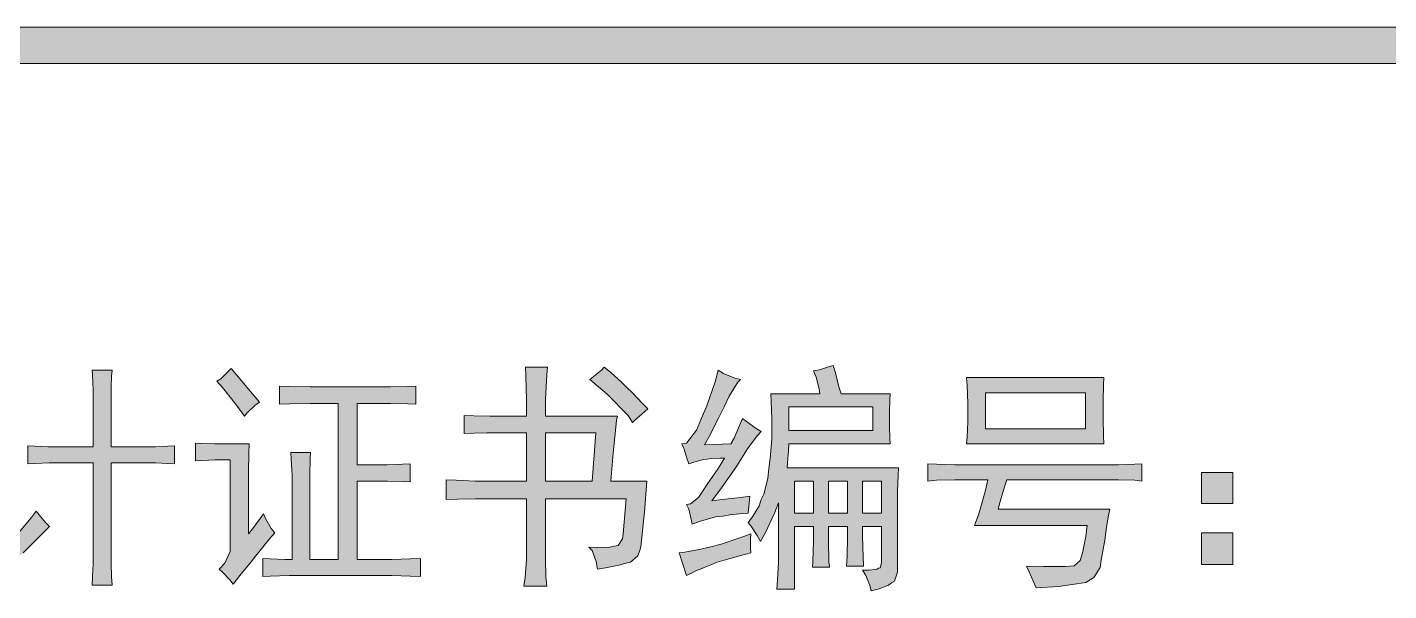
# Model space of a CAD drawing. Header units: millimetres. Extents: x 0 to 586, y 0 to 414.
# Drawn here: x 550.32 to 561.45, y 346.3 to 350.9 of the extents above; entities that cross this region are included whole.
import ezdxf

# ---------------------------------------------------------------- set-up
doc = ezdxf.new("R2010")
doc.units = ezdxf.units.MM

msp = doc.modelspace()

# ---------------------------------------------------------------- hatches: boundary and pattern name
h = msp.add_hatch(color=0)
h.dxf.hatch_style = 2
h.paths.add_polyline_path([(575.772139, 350.901), (575.772139, 350.604667), (541.390417, 350.604667), (541.390417, 350.901)])
h = msp.add_hatch(color=0)
h.dxf.hatch_style = 2
h.paths.add_polyline_path([(550.8625, 347.472), (550.8625, 347.860056), (550.8625, 347.937667), (550.858972, 348.057611), (550.855444, 348.099944), (551.017722, 348.099944), (551.014194, 348.050556), (551.010667, 347.962361), (551.010667, 347.923556), (551.010667, 347.472), (551.328167, 347.472), (551.374028, 347.472), (551.472806, 347.479056), (551.52925, 347.482583), (551.52925, 347.334417), (551.469278, 347.337944), (551.374028, 347.341472), (551.335222, 347.341472), (551.010667, 347.341472), (551.010667, 346.568889), (551.010667, 346.523028), (551.014194, 346.410139), (551.017722, 346.343111), (550.855444, 346.343111), (550.858972, 346.410139), (550.8625, 346.5195), (550.8625, 346.561833), (550.8625, 347.341472), (550.559111, 347.341472), (550.502667, 347.341472), (550.38625, 347.337944), (550.329806, 347.334417), (550.329806, 347.482583), (550.38625, 347.479056), (550.495611, 347.472), (550.545, 347.472)])
h = msp.add_hatch(color=0)
h.dxf.hatch_style = 2
h.paths.add_polyline_path([(552.10075, 347.722472), (552.033722, 347.814194), (551.920833, 347.958833), (551.874972, 348.008222), (551.906722, 348.029389), (551.963167, 348.085833), (551.991389, 348.114056), (552.224222, 347.838889), (552.185417, 347.810667), (552.121917, 347.750694)])
h = msp.add_hatch(color=0)
h.paths.add_polyline_path([(554.404389, 347.722472), (554.404389, 347.853), (554.400861, 348.054083), (554.397333, 348.124639), (554.57725, 348.124639), (554.570194, 348.064667), (554.559611, 347.863583), (554.559611, 347.722472), (555.14875, 347.722472), (555.141694, 347.687194), (555.113472, 347.422611), (555.095833, 347.193306), (555.388639, 347.193306), (555.371, 346.942833), (555.33925, 346.657083), (555.328667, 346.618278), (555.314556, 346.583), (555.254583, 346.530083), (555.208722, 346.5195), (555.159333, 346.505389), (555.049972, 346.484222), (554.986472, 346.473639), (554.975889, 346.537139), (554.940611, 346.625333), (554.915917, 346.653556), (554.986472, 346.650028), (555.088778, 346.653556), (555.120528, 346.660611), (555.155806, 346.667667), (555.191083, 346.720583), (555.194611, 346.762917), (555.219306, 347.048667), (554.559611, 347.048667), (554.559611, 346.639444), (554.559611, 346.561833), (554.563139, 346.410139), (554.570194, 346.336056), (554.383222, 346.336056), (554.393806, 346.406611), (554.404389, 346.55125), (554.404389, 346.628861), (554.404389, 347.048667), (554.041028, 347.048667), (553.988111, 347.048667), (553.839944, 347.045139), (553.748222, 347.041611), (553.748222, 347.203889), (553.829361, 347.200361), (553.984583, 347.193306), (554.058667, 347.193306), (554.404389, 347.193306), (554.404389, 347.588417), (554.104528, 347.588417), (554.079833, 347.588417), (553.977528, 347.584889), (553.896389, 347.581361), (553.896389, 347.729528), (553.974, 347.726), (554.104528, 347.722472), (554.157444, 347.722472)])
h.paths.add_polyline_path([(554.940611, 347.193306), (554.972361, 347.588417), (554.559611, 347.588417), (554.559611, 347.193306)])
h = msp.add_hatch(color=0)
h.dxf.hatch_style = 2
h.paths.add_polyline_path([(555.039389, 348.124639), (555.092306, 348.082306), (555.184028, 347.997639), (555.226361, 347.958833), (555.268694, 347.9165), (555.353361, 347.828306), (555.395694, 347.782444), (555.349833, 347.743639), (555.289861, 347.690722), (555.272222, 347.673083), (555.236944, 347.729528), (555.064083, 347.902389), (554.922972, 348.022333), (554.961778, 348.054083), (555.02175, 348.103472)])
h = msp.add_hatch(color=0)
h.dxf.hatch_style = 2
h.paths.add_polyline_path([(556.154167, 348.022333), (556.133, 348.001167), (556.062444, 347.888278), (556.020111, 347.800083), (555.97425, 347.708361), (555.896639, 347.553139), (555.861361, 347.489639), (556.076556, 347.496694), (556.10125, 347.542556), (556.147111, 347.648389), (556.171806, 347.704833), (556.203556, 347.680139), (556.281167, 347.623694), (556.3235, 347.599), (556.29175, 347.563722), (556.210611, 347.457889), (556.16475, 347.383806), (556.122417, 347.31325), (555.998944, 347.136861), (555.921333, 347.031028), (556.002472, 347.041611), (556.157694, 347.05925), (556.231778, 347.069833), (556.217667, 346.93225), (556.171806, 346.928722), (556.065972, 346.918139), (556.009528, 346.907556), (555.949556, 346.9005), (555.826083, 346.865222), (555.759056, 346.840528), (555.752, 346.882861), (555.730833, 346.964), (555.713194, 347.002806), (555.744944, 347.006333), (555.811972, 347.05925), (555.843722, 347.108639), (555.879, 347.161556), (555.970722, 347.295611), (556.023639, 347.380278), (555.988361, 347.380278), (555.917806, 347.37675), (555.882528, 347.373222), (555.850778, 347.369694), (555.773167, 347.348528), (555.730833, 347.334417), (555.716722, 347.380278), (555.692028, 347.461417), (555.674389, 347.496694), (555.713194, 347.50375), (555.794333, 347.609583), (555.836667, 347.708361), (555.879, 347.807139), (555.946028, 348.004694), (555.970722, 348.099944), (556.016583, 348.071722), (556.108306, 348.032917)])
h = msp.add_hatch(color=0)
h.paths.add_polyline_path([(556.912639, 348.13875), (556.930278, 348.078778), (556.9585, 347.962361), (556.976139, 347.905917), (557.378306, 347.905917), (557.374778, 347.860056), (557.37125, 347.75775), (557.37125, 347.697778), (557.37125, 347.641333), (557.374778, 347.539028), (557.378306, 347.496694), (556.549278, 347.496694), (556.54575, 347.44025), (556.538694, 347.341472), (556.535167, 347.302667), (557.445333, 347.302667), (557.441806, 347.242694), (557.438278, 347.108639), (557.438278, 347.041611), (557.438278, 346.505389), (557.438278, 346.448944), (557.413583, 346.374861), (557.388889, 346.36075), (557.364194, 346.343111), (557.279528, 346.311361), (557.223083, 346.29725), (557.2125, 346.343111), (557.177222, 346.427778), (557.152528, 346.466583), (557.205444, 346.466583), (557.272472, 346.473639), (557.283056, 346.480694), (557.297167, 346.484222), (557.30775, 346.526556), (557.30775, 346.561833), (557.30775, 346.822889), (557.152528, 346.822889), (557.152528, 346.738222), (557.156056, 346.575944), (557.159583, 346.498333), (557.022, 346.498333), (557.025528, 346.575944), (557.029056, 346.738222), (557.029056, 346.822889), (556.873833, 346.822889), (556.873833, 346.702944), (556.877361, 346.537139), (556.880889, 346.491278), (556.743306, 346.491278), (556.746833, 346.537139), (556.750361, 346.702944), (556.750361, 346.822889), (556.595139, 346.822889), (556.595139, 346.311361), (556.4505, 346.311361), (556.457556, 346.385444), (556.464611, 346.530083), (556.464611, 346.600639), (556.464611, 347.016917), (556.432861, 346.93225), (556.358778, 346.7735), (556.316444, 346.699417), (556.29175, 346.748806), (556.238833, 346.826417), (556.217667, 346.854639), (556.252944, 346.9005), (556.305861, 346.992222), (556.3235, 347.041611), (556.344667, 347.087472), (556.376417, 347.214472), (556.387, 347.295611), (556.397583, 347.37675), (556.411694, 347.539028), (556.411694, 347.620167), (556.411694, 347.701306), (556.404639, 347.845944), (556.401111, 347.905917), (556.803278, 347.905917), (556.796222, 347.94825), (556.771528, 348.0435), (556.750361, 348.092889), (556.79975, 348.103472), (556.880889, 348.128167)])
h.paths.add_polyline_path([(557.237194, 347.606056), (557.237194, 347.800083), (556.549278, 347.800083), (556.549278, 347.606056)])
h.paths.add_polyline_path([(557.029056, 346.93225), (557.029056, 347.193306), (556.873833, 347.193306), (556.873833, 346.93225)])
h.paths.add_polyline_path([(557.30775, 346.93225), (557.30775, 347.193306), (557.152528, 347.193306), (557.152528, 346.93225)])
h.paths.add_polyline_path([(556.750361, 346.93225), (556.750361, 347.193306), (556.595139, 347.193306), (556.595139, 346.93225)])
h = msp.add_hatch(color=0)
h.paths.add_polyline_path([(559.124556, 348.039972), (559.121028, 347.98), (559.1175, 347.849472), (559.1175, 347.775389), (559.1175, 347.701306), (559.121028, 347.563722), (559.124556, 347.496694), (558.002722, 347.496694), (558.00625, 347.549611), (558.013306, 347.680139), (558.013306, 347.750694), (558.013306, 347.828306), (558.00625, 347.972944), (558.002722, 348.039972)])
h.paths.add_polyline_path([(558.972861, 347.620167), (558.972861, 347.912972), (558.157944, 347.912972), (558.157944, 347.620167)])
h = msp.add_hatch(color=0)
h.dxf.hatch_style = 2
h.paths.add_polyline_path([(553.215528, 347.962361), (553.293139, 347.962361), (553.43425, 347.965889), (553.501278, 347.969417), (553.501278, 347.82125), (553.43425, 347.824778), (553.293139, 347.828306), (553.215528, 347.828306), (553.0215, 347.828306), (553.0215, 347.327361), (553.197889, 347.327361), (553.264917, 347.327361), (553.391917, 347.330889), (553.455417, 347.334417), (553.455417, 347.18625), (553.395444, 347.189778), (553.268444, 347.193306), (553.197889, 347.193306), (553.0215, 347.193306), (553.0215, 346.55125), (553.236694, 346.55125), (553.303722, 346.55125), (553.455417, 346.558306), (553.540083, 346.561833), (553.540083, 346.413667), (553.455417, 346.417194), (553.303722, 346.420722), (553.236694, 346.420722), (552.555833, 346.420722), (552.464111, 346.420722), (552.308889, 346.417194), (552.248917, 346.413667), (552.248917, 346.561833), (552.308889, 346.558306), (552.428833, 346.55125), (552.488806, 346.55125), (552.488806, 347.158028), (552.488806, 347.239167), (552.48175, 347.373222), (552.478222, 347.426139), (552.6405, 347.426139), (552.636972, 347.37675), (552.633444, 347.242694), (552.633444, 347.158028), (552.633444, 346.55125), (552.866278, 346.55125), (552.866278, 347.828306), (552.728694, 347.828306), (552.636972, 347.828306), (552.467639, 347.824778), (552.3865, 347.82125), (552.3865, 347.969417), (552.467639, 347.965889), (552.636972, 347.962361), (552.728694, 347.962361)])
h = msp.add_hatch(color=0)
h.dxf.hatch_style = 2
h.paths.add_polyline_path([(550.19575, 347.489639), (550.192222, 347.415556), (550.188694, 347.260333), (550.188694, 347.179194), (550.188694, 346.706472), (550.255722, 346.7735), (550.358028, 346.893444), (550.396833, 346.946361), (550.421528, 346.918139), (550.474444, 346.854639), (550.506194, 346.822889), (550.291, 346.607694), (550.238083, 346.558306), (550.142833, 346.456), (550.096972, 346.406611), (550.06875, 346.441889), (550.019361, 346.501861), (549.994667, 346.530083), (550.022889, 346.561833), (550.047583, 346.653556), (550.040528, 346.713528), (550.040528, 347.359111), (549.938222, 347.359111), (549.783, 347.352056), (549.733611, 347.348528), (549.733611, 347.496694), (549.793583, 347.493167), (549.87825, 347.489639), (549.902944, 347.489639)])
h = msp.add_hatch(color=0)
h.dxf.hatch_style = 2
h.paths.add_polyline_path([(551.892611, 346.473639), (551.938472, 346.523028), (551.984333, 346.618278), (551.984333, 346.667667), (551.984333, 347.366167), (551.913778, 347.366167), (551.860861, 347.366167), (551.7515, 347.362639), (551.698583, 347.359111), (551.698583, 347.50375), (551.747972, 347.500222), (551.857333, 347.496694), (551.913778, 347.496694), (552.139556, 347.496694), (552.136028, 347.422611), (552.1325, 347.267389), (552.1325, 347.18625), (552.1325, 346.762917), (552.167778, 346.80525), (552.22775, 346.886389), (552.255972, 346.925194), (552.273611, 346.882861), (552.319472, 346.80525), (552.347694, 346.769972), (552.305361, 346.720583), (552.22775, 346.625333), (552.188944, 346.579472), (552.153667, 346.533611), (552.061944, 346.420722), (552.009028, 346.350167), (551.980806, 346.385444), (551.920833, 346.448944)])
h = msp.add_hatch(color=0)
h.dxf.hatch_style = 2
h.paths.add_polyline_path([(559.173944, 347.327361), (559.2445, 347.327361), (559.378556, 347.330889), (559.435, 347.334417), (559.435, 347.193306), (559.378556, 347.200361), (559.2445, 347.203889), (559.173944, 347.203889), (558.330806, 347.203889), (558.313167, 347.147444), (558.277889, 347.0275), (558.26025, 346.964), (559.173944, 346.964), (559.159833, 346.9005), (559.142194, 346.798194), (559.138667, 346.752333), (559.131611, 346.71), (559.113972, 346.607694), (559.103389, 346.547722), (559.092806, 346.48775), (559.043417, 346.406611), (559.011667, 346.385444), (558.976389, 346.364278), (558.754139, 346.332528), (558.570694, 346.321944), (558.553056, 346.364278), (558.51425, 346.452472), (558.493083, 346.498333), (558.630667, 346.494806), (558.807056, 346.494806), (558.842333, 346.498333), (558.881139, 346.501861), (558.930528, 346.544194), (558.941111, 346.579472), (558.951694, 346.618278), (558.976389, 346.74175), (558.986972, 346.829944), (558.066222, 346.829944), (558.1015, 346.925194), (558.154417, 347.108639), (558.175583, 347.203889), (557.988611, 347.203889), (557.907472, 347.203889), (557.755778, 347.200361), (557.685222, 347.193306), (557.685222, 347.334417), (557.755778, 347.330889), (557.907472, 347.327361), (557.988611, 347.327361)])
h = msp.add_hatch(color=0)
h.dxf.hatch_style = 2
h.paths.add_polyline_path([(559.921833, 347.263861), (560.179361, 347.263861), (560.179361, 347.009861), (559.921833, 347.009861)])
h = msp.add_hatch(color=0)
h.dxf.hatch_style = 2
h.paths.add_polyline_path([(556.238833, 346.762917), (556.235306, 346.720583), (556.235306, 346.642972), (556.238833, 346.607694), (556.157694, 346.586528), (556.020111, 346.547722), (555.963667, 346.530083), (555.91075, 346.508917), (555.78375, 346.456), (555.713194, 346.420722), (555.653222, 346.607694), (555.699083, 346.611222), (555.829611, 346.635917), (555.91075, 346.657083), (555.995417, 346.67825), (556.157694, 346.731167)])
h = msp.add_hatch(color=0)
h.dxf.hatch_style = 2
h.paths.add_polyline_path([(559.921833, 346.769972), (560.179361, 346.769972), (560.179361, 346.512444), (559.921833, 346.512444)])

# ---------------------------------------------------------------- linework, layer by layer
at = {"color": 0, "lineweight": 0}
for points in [[(575.772139, 350.901), (575.772139, 350.604667), (541.390417, 350.604667), (541.390417, 350.901)], [(550.8625, 347.472), (550.8625, 347.860056), (550.8625, 347.937667), (550.858972, 348.057611), (550.855444, 348.099944), (551.017722, 348.099944), (551.014194, 348.050556), (551.010667, 347.962361), (551.010667, 347.923556), (551.010667, 347.472), (551.328167, 347.472), (551.374028, 347.472), (551.472806, 347.479056), (551.52925, 347.482583), (551.52925, 347.334417), (551.469278, 347.337944), (551.374028, 347.341472), (551.335222, 347.341472), (551.010667, 347.341472), (551.010667, 346.568889), (551.010667, 346.523028), (551.014194, 346.410139), (551.017722, 346.343111), (550.855444, 346.343111), (550.858972, 346.410139), (550.8625, 346.5195), (550.8625, 346.561833), (550.8625, 347.341472), (550.559111, 347.341472), (550.502667, 347.341472), (550.38625, 347.337944), (550.329806, 347.334417), (550.329806, 347.482583), (550.38625, 347.479056), (550.495611, 347.472), (550.545, 347.472)], [(552.10075, 347.722472), (552.033722, 347.814194), (551.920833, 347.958833), (551.874972, 348.008222), (551.906722, 348.029389), (551.963167, 348.085833), (551.991389, 348.114056), (552.224222, 347.838889), (552.185417, 347.810667), (552.121917, 347.750694)], [(554.404389, 347.722472), (554.404389, 347.853), (554.400861, 348.054083), (554.397333, 348.124639), (554.57725, 348.124639), (554.570194, 348.064667), (554.559611, 347.863583), (554.559611, 347.722472), (555.14875, 347.722472), (555.141694, 347.687194), (555.113472, 347.422611), (555.095833, 347.193306), (555.388639, 347.193306), (555.371, 346.942833), (555.33925, 346.657083), (555.328667, 346.618278), (555.314556, 346.583), (555.254583, 346.530083), (555.208722, 346.5195), (555.159333, 346.505389), (555.049972, 346.484222), (554.986472, 346.473639), (554.975889, 346.537139), (554.940611, 346.625333), (554.915917, 346.653556), (554.986472, 346.650028), (555.088778, 346.653556), (555.120528, 346.660611), (555.155806, 346.667667), (555.191083, 346.720583), (555.194611, 346.762917), (555.219306, 347.048667), (554.559611, 347.048667), (554.559611, 346.639444), (554.559611, 346.561833), (554.563139, 346.410139), (554.570194, 346.336056), (554.383222, 346.336056), (554.393806, 346.406611), (554.404389, 346.55125), (554.404389, 346.628861), (554.404389, 347.048667), (554.041028, 347.048667), (553.988111, 347.048667), (553.839944, 347.045139), (553.748222, 347.041611), (553.748222, 347.203889), (553.829361, 347.200361), (553.984583, 347.193306), (554.058667, 347.193306), (554.404389, 347.193306), (554.404389, 347.588417), (554.104528, 347.588417), (554.079833, 347.588417), (553.977528, 347.584889), (553.896389, 347.581361), (553.896389, 347.729528), (553.974, 347.726), (554.104528, 347.722472), (554.157444, 347.722472)], [(555.039389, 348.124639), (555.092306, 348.082306), (555.184028, 347.997639), (555.226361, 347.958833), (555.268694, 347.9165), (555.353361, 347.828306), (555.395694, 347.782444), (555.349833, 347.743639), (555.289861, 347.690722), (555.272222, 347.673083), (555.236944, 347.729528), (555.064083, 347.902389), (554.922972, 348.022333), (554.961778, 348.054083), (555.02175, 348.103472)], [(556.154167, 348.022333), (556.133, 348.001167), (556.062444, 347.888278), (556.020111, 347.800083), (555.97425, 347.708361), (555.896639, 347.553139), (555.861361, 347.489639), (556.076556, 347.496694), (556.10125, 347.542556), (556.147111, 347.648389), (556.171806, 347.704833), (556.203556, 347.680139), (556.281167, 347.623694), (556.3235, 347.599), (556.29175, 347.563722), (556.210611, 347.457889), (556.16475, 347.383806), (556.122417, 347.31325), (555.998944, 347.136861), (555.921333, 347.031028), (556.002472, 347.041611), (556.157694, 347.05925), (556.231778, 347.069833), (556.217667, 346.93225), (556.171806, 346.928722), (556.065972, 346.918139), (556.009528, 346.907556), (555.949556, 346.9005), (555.826083, 346.865222), (555.759056, 346.840528), (555.752, 346.882861), (555.730833, 346.964), (555.713194, 347.002806), (555.744944, 347.006333), (555.811972, 347.05925), (555.843722, 347.108639), (555.879, 347.161556), (555.970722, 347.295611), (556.023639, 347.380278), (555.988361, 347.380278), (555.917806, 347.37675), (555.882528, 347.373222), (555.850778, 347.369694), (555.773167, 347.348528), (555.730833, 347.334417), (555.716722, 347.380278), (555.692028, 347.461417), (555.674389, 347.496694), (555.713194, 347.50375), (555.794333, 347.609583), (555.836667, 347.708361), (555.879, 347.807139), (555.946028, 348.004694), (555.970722, 348.099944), (556.016583, 348.071722), (556.108306, 348.032917)], [(556.912639, 348.13875), (556.930278, 348.078778), (556.9585, 347.962361), (556.976139, 347.905917), (557.378306, 347.905917), (557.374778, 347.860056), (557.37125, 347.75775), (557.37125, 347.697778), (557.37125, 347.641333), (557.374778, 347.539028), (557.378306, 347.496694), (556.549278, 347.496694), (556.54575, 347.44025), (556.538694, 347.341472), (556.535167, 347.302667), (557.445333, 347.302667), (557.441806, 347.242694), (557.438278, 347.108639), (557.438278, 347.041611), (557.438278, 346.505389), (557.438278, 346.448944), (557.413583, 346.374861), (557.388889, 346.36075), (557.364194, 346.343111), (557.279528, 346.311361), (557.223083, 346.29725), (557.2125, 346.343111), (557.177222, 346.427778), (557.152528, 346.466583), (557.205444, 346.466583), (557.272472, 346.473639), (557.283056, 346.480694), (557.297167, 346.484222), (557.30775, 346.526556), (557.30775, 346.561833), (557.30775, 346.822889), (557.152528, 346.822889), (557.152528, 346.738222), (557.156056, 346.575944), (557.159583, 346.498333), (557.022, 346.498333), (557.025528, 346.575944), (557.029056, 346.738222), (557.029056, 346.822889), (556.873833, 346.822889), (556.873833, 346.702944), (556.877361, 346.537139), (556.880889, 346.491278), (556.743306, 346.491278), (556.746833, 346.537139), (556.750361, 346.702944), (556.750361, 346.822889), (556.595139, 346.822889), (556.595139, 346.311361), (556.4505, 346.311361), (556.457556, 346.385444), (556.464611, 346.530083), (556.464611, 346.600639), (556.464611, 347.016917), (556.432861, 346.93225), (556.358778, 346.7735), (556.316444, 346.699417), (556.29175, 346.748806), (556.238833, 346.826417), (556.217667, 346.854639), (556.252944, 346.9005), (556.305861, 346.992222), (556.3235, 347.041611), (556.344667, 347.087472), (556.376417, 347.214472), (556.387, 347.295611), (556.397583, 347.37675), (556.411694, 347.539028), (556.411694, 347.620167), (556.411694, 347.701306), (556.404639, 347.845944), (556.401111, 347.905917), (556.803278, 347.905917), (556.796222, 347.94825), (556.771528, 348.0435), (556.750361, 348.092889), (556.79975, 348.103472), (556.880889, 348.128167)], [(559.124556, 348.039972), (559.121028, 347.98), (559.1175, 347.849472), (559.1175, 347.775389), (559.1175, 347.701306), (559.121028, 347.563722), (559.124556, 347.496694), (558.002722, 347.496694), (558.00625, 347.549611), (558.013306, 347.680139), (558.013306, 347.750694), (558.013306, 347.828306), (558.00625, 347.972944), (558.002722, 348.039972)], [(553.215528, 347.962361), (553.293139, 347.962361), (553.43425, 347.965889), (553.501278, 347.969417), (553.501278, 347.82125), (553.43425, 347.824778), (553.293139, 347.828306), (553.215528, 347.828306), (553.0215, 347.828306), (553.0215, 347.327361), (553.197889, 347.327361), (553.264917, 347.327361), (553.391917, 347.330889), (553.455417, 347.334417), (553.455417, 347.18625), (553.395444, 347.189778), (553.268444, 347.193306), (553.197889, 347.193306), (553.0215, 347.193306), (553.0215, 346.55125), (553.236694, 346.55125), (553.303722, 346.55125), (553.455417, 346.558306), (553.540083, 346.561833), (553.540083, 346.413667), (553.455417, 346.417194), (553.303722, 346.420722), (553.236694, 346.420722), (552.555833, 346.420722), (552.464111, 346.420722), (552.308889, 346.417194), (552.248917, 346.413667), (552.248917, 346.561833), (552.308889, 346.558306), (552.428833, 346.55125), (552.488806, 346.55125), (552.488806, 347.158028), (552.488806, 347.239167), (552.48175, 347.373222), (552.478222, 347.426139), (552.6405, 347.426139), (552.636972, 347.37675), (552.633444, 347.242694), (552.633444, 347.158028), (552.633444, 346.55125), (552.866278, 346.55125), (552.866278, 347.828306), (552.728694, 347.828306), (552.636972, 347.828306), (552.467639, 347.824778), (552.3865, 347.82125), (552.3865, 347.969417), (552.467639, 347.965889), (552.636972, 347.962361), (552.728694, 347.962361)], [(558.972861, 347.620167), (558.972861, 347.912972), (558.157944, 347.912972), (558.157944, 347.620167)], [(557.237194, 347.606056), (557.237194, 347.800083), (556.549278, 347.800083), (556.549278, 347.606056)], [(554.940611, 347.193306), (554.972361, 347.588417), (554.559611, 347.588417), (554.559611, 347.193306)], [(551.892611, 346.473639), (551.938472, 346.523028), (551.984333, 346.618278), (551.984333, 346.667667), (551.984333, 347.366167), (551.913778, 347.366167), (551.860861, 347.366167), (551.7515, 347.362639), (551.698583, 347.359111), (551.698583, 347.50375), (551.747972, 347.500222), (551.857333, 347.496694), (551.913778, 347.496694), (552.139556, 347.496694), (552.136028, 347.422611), (552.1325, 347.267389), (552.1325, 347.18625), (552.1325, 346.762917), (552.167778, 346.80525), (552.22775, 346.886389), (552.255972, 346.925194), (552.273611, 346.882861), (552.319472, 346.80525), (552.347694, 346.769972), (552.305361, 346.720583), (552.22775, 346.625333), (552.188944, 346.579472), (552.153667, 346.533611), (552.061944, 346.420722), (552.009028, 346.350167), (551.980806, 346.385444), (551.920833, 346.448944)], [(559.173944, 347.327361), (559.2445, 347.327361), (559.378556, 347.330889), (559.435, 347.334417), (559.435, 347.193306), (559.378556, 347.200361), (559.2445, 347.203889), (559.173944, 347.203889), (558.330806, 347.203889), (558.313167, 347.147444), (558.277889, 347.0275), (558.26025, 346.964), (559.173944, 346.964), (559.159833, 346.9005), (559.142194, 346.798194), (559.138667, 346.752333), (559.131611, 346.71), (559.113972, 346.607694), (559.103389, 346.547722), (559.092806, 346.48775), (559.043417, 346.406611), (559.011667, 346.385444), (558.976389, 346.364278), (558.754139, 346.332528), (558.570694, 346.321944), (558.553056, 346.364278), (558.51425, 346.452472), (558.493083, 346.498333), (558.630667, 346.494806), (558.807056, 346.494806), (558.842333, 346.498333), (558.881139, 346.501861), (558.930528, 346.544194), (558.941111, 346.579472), (558.951694, 346.618278), (558.976389, 346.74175), (558.986972, 346.829944), (558.066222, 346.829944), (558.1015, 346.925194), (558.154417, 347.108639), (558.175583, 347.203889), (557.988611, 347.203889), (557.907472, 347.203889), (557.755778, 347.200361), (557.685222, 347.193306), (557.685222, 347.334417), (557.755778, 347.330889), (557.907472, 347.327361), (557.988611, 347.327361)], [(559.921833, 347.263861), (560.179361, 347.263861), (560.179361, 347.009861), (559.921833, 347.009861)], [(556.750361, 346.93225), (556.750361, 347.193306), (556.595139, 347.193306), (556.595139, 346.93225)], [(557.029056, 346.93225), (557.029056, 347.193306), (556.873833, 347.193306), (556.873833, 346.93225)], [(557.30775, 346.93225), (557.30775, 347.193306), (557.152528, 347.193306), (557.152528, 346.93225)], [(556.238833, 346.762917), (556.235306, 346.720583), (556.235306, 346.642972), (556.238833, 346.607694), (556.157694, 346.586528), (556.020111, 346.547722), (555.963667, 346.530083), (555.91075, 346.508917), (555.78375, 346.456), (555.713194, 346.420722), (555.653222, 346.607694), (555.699083, 346.611222), (555.829611, 346.635917), (555.91075, 346.657083), (555.995417, 346.67825), (556.157694, 346.731167)], [(559.921833, 346.769972), (560.179361, 346.769972), (560.179361, 346.512444), (559.921833, 346.512444)]]:
    msp.add_lwpolyline(points, close=True, dxfattribs=at)
msp.add_lwpolyline([(550.255722, 346.7735), (550.358028, 346.893444), (550.396833, 346.946361), (550.421528, 346.918139), (550.474444, 346.854639), (550.506194, 346.822889), (550.291, 346.607694)], dxfattribs=at)

doc.saveas('drawing.dxf')
